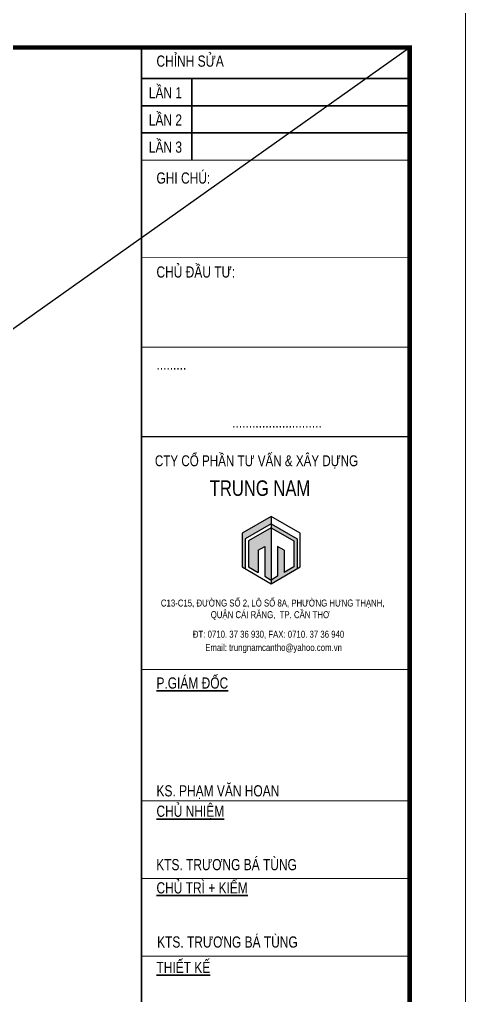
# Model space of a CAD drawing. Header units: millimetres. Extents: x 120 to 288, y 58 to 216.
# Drawn here: x 279.76 to 287.75, y 99.53 to 116.98 of the extents above; entities that cross this region are included whole.
import ezdxf

# ---------------------------------------------------------------- set-up
doc = ezdxf.new("R2010")
doc.units = ezdxf.units.MM
doc.header["$LTSCALE"] = 0.3
doc.header["$MEASUREMENT"] = 0
doc.layers.get('0').update_dxf_attribs({"linetype": 'CONTINUOUS', "lineweight": 13})
doc.layers.get('DEFPOINTS').update_dxf_attribs({"linetype": 'CONTINUOUS', "lineweight": 13})
for name, color, linetype in [('LAYER 1', 1, 'CONTINUOUS'), ('LAYER 7', 7, 'CONTINUOUS'), ('LAYER5', 5, 'CONTINUOUS'), ('LAYER7', 7, 'CONTINUOUS')]:
    doc.layers.add(name, color=color, linetype=linetype)
doc.styles.add('VNI - HELVE', font='vbookmn.TTF', dxfattribs={"width": 0.8})

# ---------------------------------------------------------------- blocks, each defined once
blk = doc.blocks.new('AAEER')
at = {"linetype": 'Continuous', "ltscale": 0.08}
h = blk.add_hatch(color=8, dxfattribs=at)
h.paths.add_polyline_path([(377.886, 656.949), (377.886, 657.083), (377.366, 656.782), (377.366, 656.181), (377.423, 656.148), (377.423, 656.682)])
h.paths.add_polyline_path([(377.886, 656.882), (377.481, 656.649), (377.481, 656.181), (377.655, 656.081), (377.655, 656.482), (377.771, 656.548), (377.771, 656.014), (377.886, 655.947)])
blk.add_hatch(color=8, dxfattribs=at).paths.add_polyline_path([(378.118, 656.482), (378.002, 656.548), (378.002, 656.014), (377.886, 655.947), (377.886, 655.88), (378.349, 656.148), (378.349, 656.682), (377.886, 656.949), (377.886, 656.882), (378.291, 656.649), (378.291, 656.181), (378.118, 656.081)])
for p, q in [((377.886, 657.083), (377.886, 656.949)), ((377.886, 657.083), (377.886, 655.88)), ((377.886, 656.949), (377.423, 656.682)), ((377.886, 656.882), (377.481, 656.649)), ((377.886, 656.949), (378.349, 656.682)), ((377.886, 656.882), (377.886, 655.947)), ((377.886, 656.882), (378.291, 656.649)), ((377.423, 656.682), (377.423, 656.148)), ((377.481, 656.649), (377.481, 656.181)), ((378.291, 656.649), (378.291, 656.181)), ((378.349, 656.682), (378.349, 656.148)), ((377.655, 656.482), (377.771, 656.548)), ((377.655, 656.482), (377.655, 656.081)), ((377.771, 656.548), (377.771, 656.014)), ((378.118, 656.482), (378.002, 656.548)), ((378.002, 656.548), (378.002, 656.014)), ((378.118, 656.482), (378.118, 656.081))]:
    blk.add_line(p, q, dxfattribs=at)
blk.add_lwpolyline([(377.366, 656.181), (377.886, 655.88), (378.407, 656.181), (378.407, 656.782), (377.886, 657.083), (377.366, 656.782)], close=True, dxfattribs=at)
for points in [[(377.481, 656.181), (377.655, 656.081)], [(378.291, 656.181), (378.118, 656.081)], [(377.771, 656.014), (377.886, 655.947)], [(378.002, 656.014), (377.886, 655.947)]]:
    blk.add_lwpolyline(points, dxfattribs=at)
at = {"layer": 'LAYER 7', "lineweight": 35}
for points in [[(375.565, 664.914), (380.365, 664.914)], [(376.469, 663.456), (376.469, 664.914)], [(375.565, 664.428), (380.365, 664.428)], [(375.565, 663.942), (380.365, 663.942)]]:
    blk.add_lwpolyline(points, dxfattribs=at)
at = {"layer": 'LAYER7', "const_width": 0.0278}
blk.add_lwpolyline([(380.365, 665.47), (375.565, 665.47), (375.565, 637.695), (380.365, 637.695)], close=True, dxfattribs=at)
at = {"layer": 'LAYER7'}
for points, const_width in [([(375.565, 663.456), (380.365, 663.456)], 0.0174), ([(375.565, 661.712), (380.365, 661.712)], 0.0174), ([(375.565, 660.112), (380.365, 660.112)], 0.0174), ([(375.565, 658.512), (380.365, 658.512)], 0.0212), ([(375.565, 654.346), (380.365, 654.346)], 0.0174), ([(375.565, 651.999), (380.365, 651.999)], 0.0174), ([(375.565, 650.61), (380.365, 650.61)], 0.0174), ([(375.565, 649.221), (380.365, 649.221)], 0.0174)]:
    blk.add_lwpolyline(points, dxfattribs=dict(at, const_width=const_width))
at = {"layer": 'LAYER 7', "lineweight": 35, "char_height": 0.2, "width": 5.31965, "attachment_point": 1, "style": 'VNI - HELVE'}
for s, insert in [('CHÆNH SÖÛA', (375.833, 665.327)), ('LAÀN 1', (375.696, 664.761)), ('LAÀN 2', (375.696, 664.275)), ('LAÀN 3', (375.696, 663.789)), ('GHI CHUÙ:', (375.833, 663.236)), ('CHUÛ ÑAÀU TÖ:', (375.833, 661.556)), ('.........', (375.833, 659.91)), ('...........................', (377.188, 658.873)), ('{\\LP.GIAÙM ÑOÁC}', (375.833, 654.205)), ('KS. PHAÏM VAÊN HOAN', (375.833, 652.277)), ('{\\LCHUÛ NHIEÄM}', (375.833, 651.912)), ('KTS. TRÖÔNG BAÙ TUØNG', (375.828, 650.957)), ('{\\LCHUÛ TRÌ + KIEÅM}', (375.833, 650.542)), ('KTS. TRÖÔNG BAÙ TUØNG', (375.844, 649.573)), ('{\\LTHIEÁT KEÁ}', (375.833, 649.118))]:
    blk.add_mtext(s, dxfattribs=dict(at, insert=insert))
at = {"layer": 'LAYER5', "attachment_point": 1, "style": 'VNI - HELVE'}
for s, insert, char_height, width in [('{\\H0.9774x;CTY COÅ PHAÀN TÖ VAÁN & XAÂY DÖÏNG} ', (375.805, 658.177), 0.19891, 4.67984), ('TRUNG NAM', (376.787, 657.729), 0.2777, 3.59296), ('{\\fVNI-Helve|b0|i0|c0|p2;C13-C15, ÑÖÔØNG SOÁ 2, LOÂ SOÁ 8A, PHÖÔØNG HÖNG THAÏNH, \\P                       QUAÄN CAÙI RAÊNG,  TP. CAÀN THÔ}', (375.912, 655.598), 0.12499, 8.0242), ('{\\fVNI-Helve|b0|i0|c0|p2;ÑT: 0710. 37 36 930, FAX: 0710. 37 36 940}', (376.484, 655.04), 0.12499, 8.0242), ('{\\fVNI-Helve|b0|i0|c0|p2;Email: trungnamcantho@yahoo.com.vn}', (376.706, 654.803), 0.12499, 8.0242)]:
    blk.add_mtext(s, dxfattribs=dict(at, insert=insert, char_height=char_height, width=width))

msp = doc.modelspace()

# ---------------------------------------------------------------- linework, layer by layer
at = {"layer": 'DEFPOINTS', "linetype": 'Continuous', "ltscale": 0.08}
msp.add_lwpolyline([(245.74885, 87.74536), (287.74885, 87.74536), (287.74885, 117.44536), (245.74885, 117.44536)], close=True, dxfattribs=at)
at = {"layer": 'LAYER 1', "lineweight": -2, "ltscale": 0.08}
msp.add_lwpolyline([(247.54885, 88.70791), (286.74885, 116.48282)], dxfattribs=at)
at = {"layer": 'LAYER7', "linetype": 'Continuous', "const_width": 0.08}
msp.add_lwpolyline([(286.74885, 116.48282), (247.54885, 116.48282), (247.54885, 88.70791), (286.74885, 88.70791)], close=True, dxfattribs=at)

# ---------------------------------------------------------------- block references
at = {"layer": 'LAYER 7', "linetype": 'Continuous'}
msp.add_blockref('AAEER', (-93.61615, -548.9868), dxfattribs=at)

doc.saveas('drawing.dxf')
